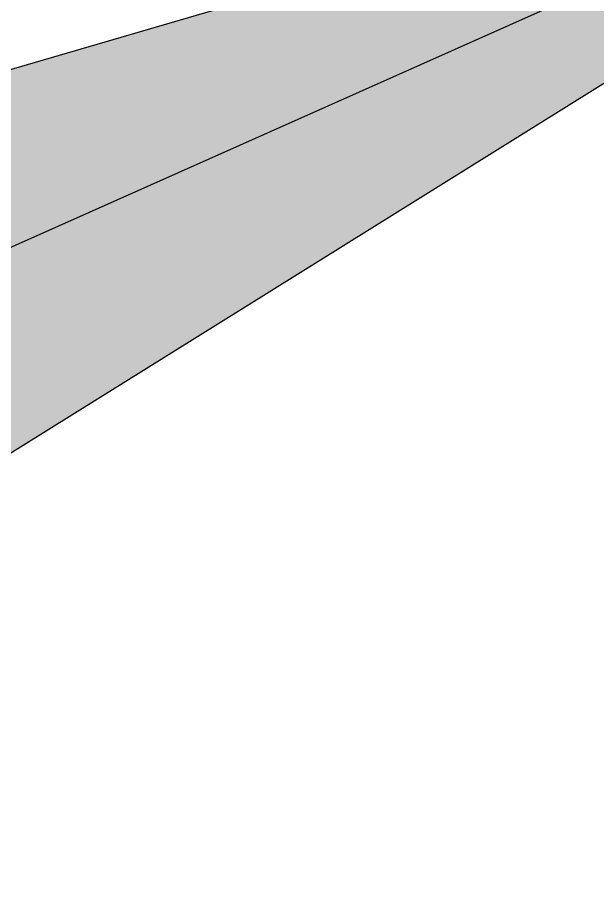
# Paper-space layout 'Layout1' of a CAD drawing. Extents: x -43 to 2298, y -18 to 768.
# Drawn here: x 374.303 to 375.546, y 423.948 to 425.827 of the extents above; entities that cross this region are included whole.
import ezdxf

# ---------------------------------------------------------------- set-up
doc = ezdxf.new("R2010")
doc.units = 0
doc.header["$LTSCALE"] = 5
doc.linetypes.add('CACHEX2', pattern=[0.75, 0.5, -0.25])
doc.layers.add('LOGO', color=7, linetype='Continuous')

# ---------------------------------------------------------------- blocks, each defined once
blk = doc.blocks.new('A$C581E6685')
at = {"layer": 'LOGO'}
for color, points in [(142, [(-45.3965, 37.4846), (-39.5666, 28.8703), (-39.344, 28.5414), (-39.8519, 24.2064), (-36.9477, 25.4853), (-26.3566, 30.2032), (-36.1863, 24.0789), (-38.2746, 22.2236), (-38.1337, 21.2132), (-33.6363, 11.1845), (-39.5393, 21.4709), (-40.6525, 23.2405), (-42.0615, 23.3525), (-53.1072, 18.3767), (-43.3972, 24.4856), (-40.4756, 26.2259), (-40.684, 26.8894)]), (140, [(-45.3965, 37.4846), (-41.9745, 25.9278), (-41.7809, 23.8865), (-42.0615, 23.3525), (-44.9268, 21.9767), (-53.1072, 18.3767), (-40.8028, 21.6905), (-39.5666, 22.0268), (-38.2746, 22.2236), (-38.1337, 21.2132), (-33.6363, 11.1845), (-36.0802, 21.4612), (-37.3405, 24.3346), (-37.4251, 24.9804), (-36.9477, 25.4853), (-26.3566, 30.2032), (-37.8747, 26.8339), (-39.7286, 26.4119), (-40.3751, 26.6371), (-40.684, 26.8894)])]:
    blk.add_hatch(color=color, dxfattribs=at).paths.add_polyline_path(points)
at = {"layer": 'LOGO', "color": 142}
blk.add_lwpolyline([(-45.3965, 37.4846), (-39.3434, 28.5414), (-39.8519, 24.2064), (-36.9477, 25.4853), (-26.3566, 30.2032), (-36.1857, 24.0789), (-38.2739, 22.2236), (-38.1337, 21.2132), (-33.6358, 11.1845), (-39.5393, 21.4709), (-40.6518, 23.2405), (-42.0615, 23.3525), (-53.1072, 18.3767), (-43.3964, 24.4856), (-40.4756, 26.2259), (-40.6836, 26.8894)], close=True, dxfattribs=at)
at = {"layer": 'LOGO', "color": 140}
blk.add_lwpolyline([(-45.3965, 37.4846), (-41.9745, 25.9278), (-41.7804, 23.8865), (-42.0615, 23.3525), (-44.9268, 21.9767), (-53.1072, 18.3767), (-40.8028, 21.6905), (-39.5666, 22.0268), (-38.2739, 22.2236), (-38.1337, 21.2132), (-33.6358, 11.1845), (-36.0802, 21.4612), (-37.3405, 24.3346), (-37.4251, 24.9804), (-36.9477, 25.4853), (-26.3566, 30.2032), (-37.8741, 26.8339), (-39.7286, 26.4119), (-40.3748, 26.6371), (-40.6836, 26.8894)], close=True, dxfattribs=at)
at = {"layer": 'LOGO', "color": 32, "linetype": 'CACHEX2', "ltscale": 1.5}
blk.add_ellipse((-38.0538, 23.8138), major_axis=(-19.0311, -3.534), ratio=0.590567, dxfattribs=at)
at = {"layer": 'LOGO', "color": 32}
blk.add_ellipse((-37.6144, 23.8499), major_axis=(-13.5768, -4.2839), ratio=0.791971, dxfattribs=at)

psp = doc.layouts.get("Layout1")

# ---------------------------------------------------------------- block references
at = {"layer": 'LOGO'}
psp.add_blockref('A$C581E6685', (403.1308, 396.2391), dxfattribs=at)

doc.saveas('drawing.dxf')
